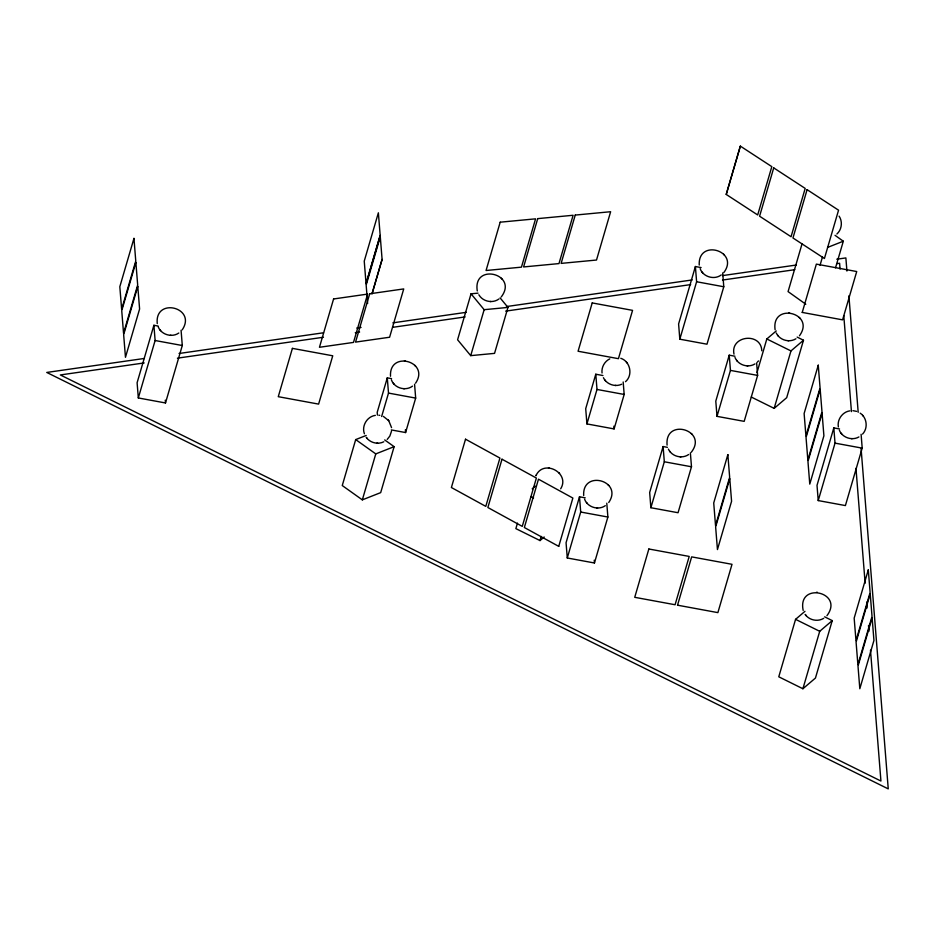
<?xml version="1.0" encoding="UTF-8"?>
<svg xmlns="http://www.w3.org/2000/svg" width="935" height="935" viewBox="0 0 935 935"><rect width="100%" height="100%" fill="white"/><g stroke="black" fill="none" stroke-linecap="round" stroke-linejoin="round"><path stroke-width="1.4" d="M391.496 431.234L389.848 436.061L387.195 439.438M158.202 326.07L153.901 325.275L137.106 382.731L138.322 397.959L165.495 402.962L182.29 345.518L181.074 330.277M138.322 397.959L155.117 340.515L153.901 325.275M366.041 283.737L380.171 235.421L378.371 212.806L364.241 261.122L366.052 283.737L380.183 235.421M382.088 259.416L372.001 293.929L382.099 259.416L380.288 236.8L366.158 285.105L367.63 303.489M366.193 435.465L355.697 439.59L342.257 485.546L362.336 499.863L380.685 492.628L394.126 446.661L384.682 439.929M391.578 378.64L387.289 377.845L377.202 412.323L377.424 415.093M381.644 416.519L388.504 393.086L387.289 377.845M362.336 499.863L375.776 453.896L394.126 446.661M391.298 429.925L405.591 432.554L415.678 398.088L414.567 384.238M478.03 293.146L471.03 293.812L457.589 339.767L470.714 355.639L494.545 353.372L507.974 307.416L500.096 297.891M470.714 355.639L484.155 309.684L471.03 293.812M517.476 523.109L515.863 528.626L540.009 540.57L544.182 537.006M540.009 540.57L541.213 536.433M602.935 375.531L595.782 374.222L585.707 408.688L586.923 423.917L614.096 428.92L624.171 394.453L623.178 381.983M586.923 423.917L596.997 389.451L595.782 374.222M558.733 546.379L572.863 498.063L538.478 479.199L524.348 527.515L558.744 546.367M585.216 497.841L579.49 496.789L566.061 542.744L567.276 557.985L594.45 562.987L607.879 517.032L606.78 503.182M567.276 557.985L580.705 512.029L579.49 496.789M701.121 267.574L695.395 266.522L678.6 323.966L679.815 339.195L706.989 344.197L723.783 286.753L722.685 272.903M679.815 339.195L696.61 281.751L695.395 266.522M726.226 194.433L740.345 146.117L771.819 166.64L757.689 214.956L726.226 194.433L740.356 146.117M667.391 447.327L663.102 446.544L649.661 492.5L650.877 507.728L678.05 512.731L691.491 466.775L690.381 452.926M650.877 507.728L664.317 461.773L663.102 446.544M734.945 356.223L729.23 355.171L715.789 401.127L717.005 416.356L744.178 421.358L757.619 375.402L756.625 362.944M717.005 416.356L730.445 370.4L729.23 355.171M677.536 605.19L691.655 556.874L732.012 564.308L717.881 612.624L677.536 605.19M756.988 372.609L766.817 338.973L776.225 330.955M802.008 243.965L788.076 291.603L805.795 304.226M751.296 397.048L774.157 408.373L790.963 350.929L803.492 340.235L797.146 337.091M802.23 312.43L816.36 264.114L856.717 271.536L842.587 319.852L802.23 312.419M820.042 265.271L822.496 256.868M803.492 340.235L786.697 397.679L774.157 408.373M835.528 267.842L843.312 241.218L835.037 235.328M807.852 460.125L821.982 411.809L820.17 389.194L806.04 437.498L807.852 460.125M839.537 428.955L833.81 427.903L817.015 485.347L818.23 500.576L845.404 505.578L862.199 448.134L861.1 434.284M818.23 500.576L835.025 443.132L833.81 427.903M804.965 611.326L795.568 619.344L778.773 676.8L802.908 688.744L815.449 678.05L832.244 620.606L824.623 616.831M802.908 688.744L819.714 631.3L832.244 620.606M182.231 329.821C197.238 307.498 154.485 296.769 157.255 323.615M375.344 415.374C367.069 416.507 361.436 425.939 364.405 433.758M415.572 383.186C430.392 361.483 388.96 349.947 390.514 376.256M501.253 296.944C518.867 273.908 472.561 262.267 477.282 290.972M609.795 358.865C604.583 361.342 601.31 367.268 602.035 372.995M560.673 488.806C570.479 473.133 543.738 458.769 536.047 475.483M625.503 381.69C633.17 375.169 630.307 361.377 620.805 358.304M608.743 502.492C623.563 480.777 582.131 469.241 583.685 495.55M723.83 272.564C740.029 251.048 697.826 238.121 699.24 265.061M691.292 452.248C708.543 430.24 664.528 417.232 667.087 445.118M761.78 350.765C761.148 331.96 730.083 335.501 733.987 354.143M799.448 335.794C816.091 313.038 771.13 301.725 775.103 329.728M836.907 234.007C841.827 229.589 842.797 221.607 839.104 216.137M849.88 410.851C842.482 411.903 836.977 419.593 838.368 426.944M862.573 434.074C868.241 428.183 867.002 417.606 860.177 413.153M826.937 615.686C844.784 591.995 797.076 581.278 803.177 610.403M535.919 475.74L536.258 475.074M758.484 360.922L757.362 362.114M532.214 488.806L535.346 486.13M498.963 298.966C492.675 303.7 482.752 301.631 478.872 294.782M412.522 386.132C405.58 391.414 394.395 388.142 391.426 379.914M721.259 274.937C714.317 280.219 703.12 276.947 700.151 268.731M178.795 333.024C171.97 337.851 161.381 334.753 158.26 326.969M605.307 505.683C598.342 510.639 587.507 507.261 584.597 499.22M688.628 454.527C682.001 459.214 671.786 456.479 668.385 449.104M795.919 338.786C789.28 342.97 779.556 340.13 776.249 332.989M754.954 363.914C748.105 368.25 738.031 365.047 734.992 357.509M823.7 618.327C817.716 622.055 809.149 620.256 805.175 614.424M858.926 436.937C852.089 440.958 842.341 437.673 839.373 430.299M383.806 441.776C377.88 444.815 370.015 442.828 366.251 437.346M621.693 384.227C615.125 387.359 606.511 384.297 603.414 377.705M827.58 247.424L843.312 241.218M144.376 358.456L46.75 372.446L888.25 788.883L861.1 448.707M179.052 353.488L323.51 332.778M356.738 328.021L361.074 327.402M392.864 322.844L466.355 312.313M506.454 306.563L692.239 279.939M722.591 275.591L796.304 265.026M836.778 259.217L845.871 257.92L846.923 271.056M144.189 362.932L60.343 374.947L880.934 781.041L870.485 650.141M177.44 358.163L323.463 337.243M355.277 332.685L359.613 332.054M392.864 327.297L465.151 316.93M505.636 311.133L690.685 284.602M722.498 280.044L794.785 269.689M836.708 263.682L839.607 263.261L840.062 269.081M484.155 309.684L507.974 307.416M548.459 467.932L549.254 467.956M490.08 301.526L490.875 301.549M789.561 312.757L788.766 312.734M787.995 340.714L788.789 340.737M170.299 335.314L171.093 335.338M747.03 365.854L747.825 365.877M404.411 360.7L405.206 360.723M615.16 385.43L615.955 385.454M403.639 388.679L404.434 388.703M851.399 438.644L852.194 438.667M376.863 443.178L377.658 443.202M680.131 456.829L680.925 456.853M596.81 507.985L597.605 508.009M817.342 592.287L816.547 592.276M852.977 410.675L856.6 411.365M378.874 415.245L379.774 415.35M696.61 281.751L723.783 286.753M730.445 370.4L757.619 375.402M596.997 389.451L624.171 394.453M835.025 443.132L862.199 448.134M155.117 340.515L182.29 345.518M388.504 393.086L415.678 398.088M664.317 461.773L691.491 466.775M580.705 512.029L607.879 517.032M383.362 416.402L388.761 420.68L391.555 427.646M766.817 338.973L790.963 350.929M795.568 619.344L819.714 631.3M531.022 496.672L533.569 497.923M355.697 439.59L375.776 453.896M799.226 317.409L799.904 318.216M862.643 415.339L863.309 416.145M723.608 254.18L724.274 254.986M777.663 335.256L778.329 336.062M841.068 433.185L841.734 433.992M702.033 272.027L702.711 272.845M736.687 360.384L737.364 361.19M691.362 433.513L692.04 434.331M626.403 362.114L627.069 362.932M805.432 614.798L806.11 615.604M669.787 451.36L670.465 452.178M604.828 379.961L605.494 380.779M501.312 278.209L501.99 279.027M608.042 484.669L608.72 485.475M586.479 502.516L587.145 503.334M558.908 472.607L559.586 473.426M414.871 365.375L415.549 366.181M393.308 383.221L393.974 384.028M388.095 419.862L388.761 420.68M366.52 437.709L367.198 438.527M159.967 329.856L160.633 330.663M848.898 295.811L858.19 412.3M843.779 315.621L851.446 411.61M855.969 468.341L865.144 583.241M866.651 602.14L867.119 607.96M868.51 625.422L868.977 631.23M613.874 426.15L614.096 428.92M594.228 560.217L594.45 562.987M405.369 429.784L405.591 432.554M165.273 400.192L165.495 402.962M133.962 238.39L119.82 286.706L121.643 309.321L135.762 261.017L133.95 238.39M135.879 262.384L121.737 310.689L123.549 333.316L137.679 285L135.867 262.384M137.796 286.379L123.654 334.683L125.465 357.31L139.595 308.994L137.784 286.379M292.398 348.369L278.268 396.685L318.613 404.107L332.743 355.791L292.398 348.369M333.585 298.966L319.454 347.282L353.5 342.409L367.619 294.093L333.585 298.966M369.687 293.789L355.557 342.105L389.603 337.231L403.733 288.915L369.687 293.789M500.19 222.191L486.06 270.507L521.45 267.153L535.58 218.837L500.19 222.191M465.525 439.205L451.395 487.521L485.791 506.373L499.921 458.057L465.525 439.205M537.718 218.626L523.6 266.942L558.978 263.588L573.108 215.272L537.718 218.626M502.001 459.202L487.871 507.518L522.268 526.37L536.386 478.054L502.001 459.202M575.247 215.073L561.129 263.389L596.507 260.035L610.637 211.719L575.247 215.073M592.206 302.928L578.075 351.244L618.432 358.678L632.563 310.362L592.206 302.928M648.855 548.997L634.736 597.313L675.082 604.746L689.212 556.43L648.855 548.997M773.724 167.891L759.594 216.207L791.057 236.73L805.187 188.414L773.724 167.891M727.851 454.644L713.721 502.96L715.532 525.575L729.662 477.271L727.851 454.644M807.092 189.665L792.962 237.981L824.425 258.504L838.555 210.188L807.092 189.665M729.767 478.638L715.637 526.954L717.449 549.57L731.579 501.253L729.767 478.638M818.265 365.199L804.123 413.515L805.935 436.131L820.065 387.815L818.254 365.199M822.087 413.176L807.957 461.493L809.768 484.12L823.899 435.803L822.087 413.176M868.311 569.824L854.169 618.14L855.981 640.755L870.111 592.451L868.299 569.824M870.216 593.818L856.086 642.135L857.898 664.75L872.028 616.434L870.216 593.818M872.133 617.813L858.003 666.117L859.814 688.744L873.944 640.428L872.133 617.813"/></g></svg>
